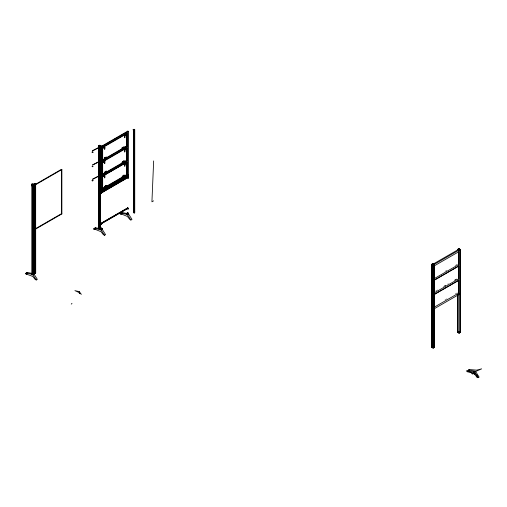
<?xml version="1.0" encoding="UTF-8"?>
<svg xmlns="http://www.w3.org/2000/svg" width="507" height="507" viewBox="0 0 507 507"><rect width="100%" height="100%" fill="white"/><g stroke="black" fill="none" stroke-linecap="round" stroke-linejoin="round"><path stroke-width="0.38" stroke-dasharray="2.54 1.9" d="M445.007 271.353L447.022 270.187M455.096 265.522L457.789 263.97M435.589 291.069L437.604 289.903M443.663 286.404L448.372 283.686M454.424 280.194L457.118 278.635M443.796 286.487L446.49 284.928M445.007 299.91L447.022 298.743M455.096 294.079L457.789 292.526M456.579 279.103L454.564 280.27L456.598 279.116"/><path stroke-width="0.76" d="M134.076 212.046L134.742 211.66L134.742 129.71L134.006 129.279L133.113 129.792L134.076 129.323L134.076 211.28L134.735 211.66L134.735 212.655L134.076 213.041L134.609 212.661L134.609 129.71M153.653 160.928L151.929 201.805L153.57 200.854M114.081 139.666L114.702 139.172M433.181 265.104L431.894 264.242L431.856 347.346L433.181 348.106L433.162 265.009L460.223 249.406L460.242 332.516L460.096 249.457M103.643 146.314L104.15 146.01L104.271 146.377M104.005 146.504C103.599 145.16 103.612 147.341 103.96 146.295M103.827 160.516L104.271 160.32L103.859 161.023L103.948 160.092L103.485 160.833L103.796 160.561M104.258 174.89C104.461 173.667 103.073 175.954 104.201 174.921M103.872 174.928C104.442 173.337 102.699 175.758 103.992 174.839M103.865 175.023L104.619 174.966L126.161 162.519L126.224 161.815L125.755 162.056M125.647 133.614L126.243 133.36L126.091 134.178M125.235 147.385L125.571 147.049L125.159 147.518M125.647 147.822L126.243 147.569L126.091 148.386M125.85 147.759L126.015 148.253M125.888 148.019C126.237 146.263 124.804 149.121 125.977 147.797M125.73 161.942L125.755 162.57L126.224 162.272M100.887 190.86L101.267 191.38L100.855 190.879L127.53 175.479L128.201 176.544L128.201 175.866L127.517 175.485M126.009 134.044L125.444 133.848L125.736 133.189M103.669 146.25L103.777 146.808L104.22 146.498M125.99 162.139C125.818 160.922 125.147 162.988 126.135 162.36M125.78 133.544C125.483 134.691 126.554 132.726 125.749 133.214M128.201 178.147L127.517 177.089L100.887 192.464L101.324 193.661L100.728 193.395L100.735 192.679L101.261 193.04L128.1 177.374L128.201 178.147L127.606 177.881L127.606 177.216M71.272 304.124L72 303.351M32.347 273.463L27.239 272.443L25.35 273.698L32.784 276.423L35.065 279.3L36.238 279.978L37.328 279.351L34.089 274.198L34.089 273.444L33.075 272.861M94.517 229.532L94.834 229.196L101.032 231.724L103.308 234.608L104.486 235.286L105.576 234.652L102.338 229.5L101.248 230.127L100.234 229.538L94.397 228.378L93.599 228.999L94.517 229.532L95.608 228.898M120.926 214.284L121.243 213.948L127.441 216.476L129.722 219.36L130.895 220.038L131.985 219.404L128.746 214.252L127.656 214.886L126.642 214.29L120.805 213.13L120.007 213.751L120.926 214.284L122.016 213.65M467.137 371.441L469.032 370.192L468.633 369.495L476.713 370.129L481.65 368.855L476.079 371.295L474.869 371.358L473.779 371.986L474.356 372.284L472.6 374.084L471.916 373.735L472.328 372.658L466.269 370.858L473.779 371.986L475.769 371.352L469.032 370.192L467.137 371.441L468.062 371.973L469.469 371.016M27.239 272.443L25.35 273.698M100.595 228.765L95.487 227.744L93.599 228.999M127.004 213.517L121.895 212.496L120.007 213.751M31.675 184.136L32.765 183.509L34.223 184.345L34.223 185.987L33.132 186.614L31.675 185.777L31.675 184.136L33.132 184.979L34.223 184.345M100.424 145.629L99.467 146.111L99.461 229.075L98.928 228.765L98.871 145.686L99.759 145.173L100.424 145.629L99.461 146.2L98.802 145.82L98.802 228.765L99.461 229.151L100.12 228.765L100.126 145.82L100.12 228.765M98.802 145.82L99.828 145.287M98.928 145.82L99.53 145.471M32.023 185.15L32.752 184.808L32.156 185.15L32.156 274.395L32.752 274.046L32.023 274.395L32.023 185.15L32.682 185.537L33.348 185.15L33.348 274.395L32.682 274.775L32.023 274.395M35.002 184.123L35.667 183.813L35.667 273.058L35.002 273.438L34.343 273.058L34.343 183.813L35.072 183.471L35.072 185.175L35.598 184.795M34.476 183.813L35.072 183.471M33.348 185.15L32.682 185.461L32.682 274.775M35.002 184.199L35.667 183.813M35.072 184.491L34.406 184.795L35.072 185.175M61.48 169.319L34.539 184.871L34.539 229.24L34.939 229.468L61.873 213.916L61.873 169.547L61.48 169.319L61.48 213.688L34.539 229.24M128.271 131.288L128.214 175.701L127.815 175.473L100.811 191.025L100.874 146.662L127.815 131.11L128.277 131.376M34.939 185.099L61.873 169.547M100.874 146.662L101.273 146.891L128.214 131.338M128.341 131.338L128.018 131.446M102.268 147.385L126.49 133.404L126.889 133.633L126.889 146.377L102.668 160.364L102.268 160.136L102.268 147.385L102.668 147.613L126.889 133.633M133.709 130.217L134.672 129.735L134.006 129.355M133.113 129.792L133.778 130.255L134.742 129.71M104.391 158.038L106.331 156.917L106.419 158.501C103.073 163.717 104.695 153.374 104.48 159.623M122.25 147.727L124.19 146.605L124.278 148.19C120.932 153.406 122.561 143.063 122.339 149.311M102.268 160.136L126.49 146.149L126.889 146.377M104.391 159.572L106.419 158.501M122.25 149.261L124.278 148.19M102.268 161.663L126.49 147.683L126.889 147.911L126.889 160.656L102.668 174.642L102.268 174.414L102.268 161.663L102.668 161.891L126.889 147.911M104.391 172.317C110.513 168.032 99.176 176.316 106.419 172.779L106.331 171.195M122.25 162.006C128.372 157.721 117.035 166.004 124.278 162.468L124.19 160.884M102.268 174.414L126.49 160.427L126.889 160.656M104.391 173.85L106.419 172.779M122.25 163.539L124.278 162.468M102.268 175.942L126.49 161.961L126.889 162.189L126.889 174.934L102.668 188.921L102.268 188.693L102.268 175.942L102.668 176.17L126.889 162.189M104.391 186.595C110.513 182.311 99.176 190.594 106.419 187.058L106.331 185.473M122.25 176.284C128.372 172 117.035 180.283 124.278 176.747L124.19 175.162M102.268 188.693L126.49 174.706L126.889 174.934M104.391 188.129L106.419 187.058M122.25 177.818L124.278 176.747M128.201 174.858L127.542 175.238L127.542 176.005L128.201 175.618M128.214 175.701L101.273 191.253L101.273 146.891M128.043 175.866L101.413 191.24L100.887 190.936M127.606 175.612L127.669 176.233M127.606 176.271L128.201 176.544M128.043 177.475L101.413 192.844L100.887 192.54L127.517 177.165L128.132 177.526L128.132 178.185M100.76 223.467L101.267 223.764L101.204 224.563L100.76 223.467L127.701 207.914L128.138 208.168L128.075 209.049L128.075 208.282M128.138 208.168L101.204 223.72L101.204 224.563M100.76 224.309L101.267 224.525M127.631 208.028L127.631 208.795L127.701 207.914M94.397 228.378L95.487 227.744M120.805 213.13L121.895 212.496M98.802 227.77L99.461 228.156L100.126 227.77M98.802 228.765L99.53 228.423L98.928 228.765M100.405 228.524L101.286 228.017L102.167 228.524L102.167 229.525L101.286 230.032L100.405 229.519L100.405 228.524L101.286 229.037M126.813 213.276L127.694 212.769L128.582 213.276L128.582 214.277L127.694 214.784L126.813 214.271L126.813 213.276L127.694 213.789M100.601 228.537L101.267 228.156L101.932 228.537L101.932 229.532L101.267 229.918L100.601 229.532L100.601 228.537L101.267 228.923M127.01 213.289L127.675 212.908L128.341 213.289L128.341 214.284L127.675 214.67L127.01 214.284L127.01 213.289L127.675 213.675L128.341 213.289M100.234 229.538L101.932 228.537M100.405 229.519L102.167 228.524M126.813 214.271L128.582 213.276M100.601 229.532L101.267 229.145L101.932 229.532M127.01 214.284L127.675 213.897L128.341 214.284M26.269 274.224L27.359 273.596M133.417 212.655L133.417 129.71L133.417 212.655L134.076 212.275L134.735 212.655M34.343 273.058L35.002 272.671M34.406 183.775L34.476 273.058L35.072 272.709M31.985 273.488L32.999 274.078L34.089 273.444M26.149 273.07L31.985 274.236L32.999 274.826L34.089 274.198M433.092 265.072L433.092 348.056L434.505 347.346L434.607 264.166L433.282 263.406L431.958 264.166L431.945 347.396L432.034 264.362L433.181 263.596M433.282 263.507L431.856 264.362L433.181 265.123L434.607 264.267L433.282 263.406M460.331 332.465L458.917 333.175L460.331 332.465L460.331 249.476L458.898 248.639L457.574 249.406L459.006 250.243M457.682 249.476L459.006 248.715M457.77 249.533L459.006 248.817M459.304 248.994L432.363 264.546L432.363 308.915L433.162 309.371L460.096 293.819M460.331 249.476L458.898 250.173L459.006 333.226M434.499 265.744L458.74 251.77L458.74 264.521L434.499 278.489M458.721 266.036L434.499 280.022L458.74 266.048L458.74 278.799L434.499 292.767M458.721 280.314L434.499 294.301L458.74 280.327L458.74 293.078L434.499 307.046M431.856 347.346L433.27 348.056L433.282 264.933M457.682 332.465L459.095 331.749L457.682 332.465L457.682 294.529M468.062 371.973L469.152 371.346M468.373 371.644L474.577 374.172L475.667 373.539M474.577 374.172L476.853 377.05L477.943 376.422M478.025 377.728L479.115 377.1L475.877 371.948L474.786 372.575L478.025 377.728L476.853 377.05M92.559 150.668L102.522 145.534M92.629 150.864L102.591 145.731M92.559 164.876L101.197 160.427M92.629 165.073L101.261 160.624M92.559 179.142L101.191 174.7M92.629 179.345L101.261 174.896M92.597 152.182C93.662 152.499 91.412 152.613 92.458 152.182M92.585 166.397L92.933 166.683L92.141 166.702L92.971 166.29L92.09 166.258L92.458 166.391M92.61 180.657C93.662 180.733 91.311 181.386 92.61 180.511M473.601 372.696L474.977 373.26M460.242 249.533L458.898 248.639M434.505 264.362L434.505 347.346M431.958 264.267L433.282 265.034M124.278 147.423L122.339 148.545M98.871 145.686L99.53 146.073M98.871 145.763L99.53 146.162M124.278 161.701L122.339 162.823M106.419 157.734L104.48 158.856M127.517 177.089L128.201 177.488M124.278 175.98L122.339 177.101M106.419 172.012L104.48 173.134M106.419 186.291L104.48 187.413M100.887 192.464L101.413 192.768M127.194 208.282L128.075 208.795M127.631 208.795L128.138 209.011M34.343 183.813L35.072 184.161M61.48 213.688L61.873 213.916M79.32 291.658L74.909 290.638L78.991 292.482L81.354 294.358L79.32 291.658L79.32 293.699M35.667 273.058L35.598 183.775M34.476 273.058L35.002 273.362M33.348 274.395L33.278 185.112M31.985 274.236L32.999 274.826L36.238 279.978M476.574 374.692L477.486 375.845M127.656 214.886L130.895 220.038M101.248 230.127L104.486 235.286M457.77 294.58L457.77 332.516M134.006 129.279L134.076 213.041M128.132 175.916L128.132 176.582M127.815 131.11L127.815 175.473M127.694 212.769L127.694 214.784M126.49 133.404L126.49 146.149M126.49 147.683L126.49 160.427M126.49 161.961L126.49 174.706M122.339 162.056L122.339 163.59M122.339 176.335L122.339 177.868M114.664 183.515L114.664 185.042M104.48 172.367L104.48 173.901M104.48 186.646L104.48 188.179M102.668 147.613L102.668 160.364M102.668 161.891L102.668 174.642M102.668 176.17L102.668 188.921M101.286 228.017L101.286 230.032M99.461 228.156L99.461 229.151M35.002 183.433L35.002 273.438M34.001 230.083L34.001 231.61M33.132 184.979L33.132 186.614M32.999 274.078L32.999 274.826M103.155 145.832L103.561 145.484L103.155 145.807M103.155 148.126L103.561 147.778L103.155 148.101M103.155 160.111L103.567 159.775L103.155 160.085M103.155 162.405L103.567 162.069L103.155 162.379M103.155 174.389L103.567 174.053L103.162 174.338M103.155 176.683L103.567 176.347L103.162 176.632M103.086 189.219L103.491 188.87L103.086 189.219M125.166 135.42L125.584 135.084L125.172 135.369M125.166 149.698L125.571 149.35L125.166 149.698M125.166 161.682L125.559 161.315L125.166 161.657M125.166 163.976L125.571 163.628L125.166 163.951M92.084 152.081L92.971 152.113L92.084 152.081M92.084 180.555L92.971 180.587L92.084 180.555M104.911 147.233L104.379 147.543L104.379 149.375L104.911 149.071L104.911 147.233M125.039 135.616L124.507 135.92L124.507 137.758L125.039 137.454L125.039 135.616M102.116 159.128L101.584 159.432L101.584 161.27L102.116 160.966L102.116 159.128M127.175 144.66L126.642 144.964L126.642 146.802L127.175 146.498L127.175 144.66M104.911 161.511L104.379 161.822L104.379 163.653L104.911 163.349L104.911 161.511M125.039 149.895L124.507 150.199L124.507 152.037L125.039 151.732L125.039 149.895M102.116 173.407L101.584 173.711L101.584 175.549L102.116 175.245L102.116 173.407M127.175 158.938L126.642 159.242L126.642 161.08L127.175 160.776L127.175 158.938M104.911 175.796L104.379 176.1L104.379 177.932L104.911 177.627L104.911 175.796M125.039 164.173L124.507 164.477L124.507 166.315L125.039 166.011L125.039 164.173M102.116 187.685L101.584 187.989L101.584 189.827L102.116 189.523L102.116 187.685M127.175 173.217L126.642 173.527L126.642 175.359L127.175 175.054L127.175 173.217M100.798 191.747L100.798 191.088L101.324 191.393L101.324 192.058L100.728 191.792M127.701 207.99L100.76 223.543L101.204 223.802L128.138 208.244L127.701 207.99"/></g></svg>
